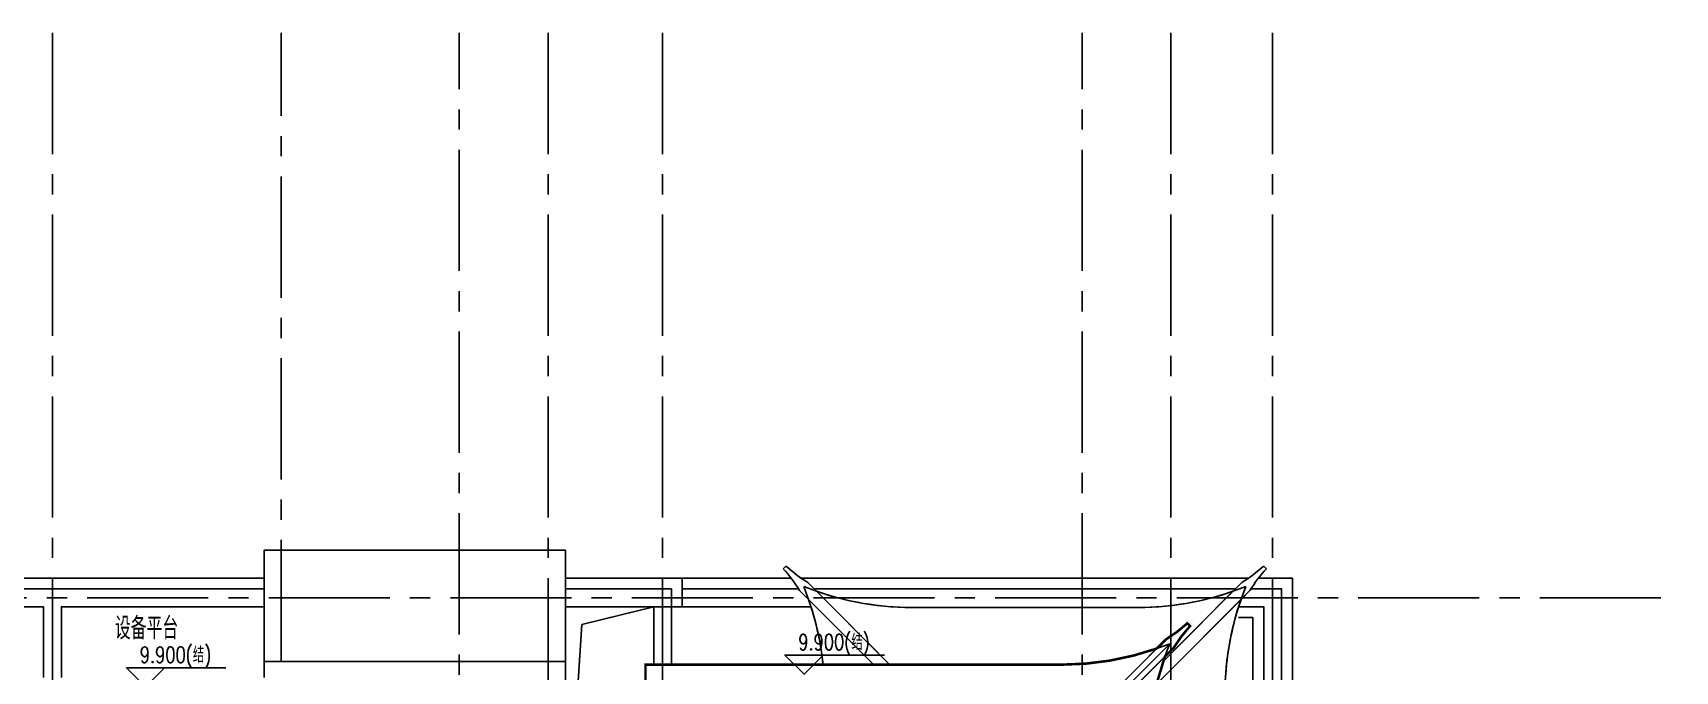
# Model space of a CAD drawing. Extents: x 296441 to 853063, y 459050 to 1117990.
# Drawn here: x 648588 to 674433, y 505713 to 515749 of the extents above; entities that cross this region are included whole.
import ezdxf

# ---------------------------------------------------------------- set-up
doc = ezdxf.new("R2010")
doc.units = 0
doc.header["$LTSCALE"] = 1000
for name, pattern in [('14-GRID$0$CENTER2', [28.575, 19.05, -3.175, 3.175, -3.175]), ('E4-RF$0$HIDDEN', [0.375, 0.25, -0.125]), ('E4-RF$0$HIDDEN2', [4.7625, 3.175, -1.5875])]:
    doc.linetypes.add(name, pattern=pattern)
for name, color, linetype in [('14-GRID$0$G-GRID', 9, '14-GRID$0$CENTER2'), ('D-PLAN-ROOF$0$A-ROOF', 2, 'Continuous'), ('DZ-3-PLAN-FL03$0$A-ROOF', 2, 'Continuous'), ('E-TEXT-RF$0$A-ANNO-LEVL', 3, 'Continuous'), ('E1-RF$0$E1-FL03$0$A-HOLE', 211, 'Continuous'), ('E1-RF$0$E1-FL03$0$A-OVLK', 140, 'Continuous'), ('E4-RF$0$A-ROOF', 2, 'Continuous'), ('E4-RF$0$A-SLAB-OTLN', 144, 'E4-RF$0$HIDDEN'), ('E4-RF$0$E4-FL03$0$A-ROOF', 2, 'Continuous'), ('X修改线', 1, 'Continuous')]:
    doc.layers.add(name, color=color, linetype=linetype)
doc.layers.add('E4-RF$0$A-ANNO-NPLT', color=215, linetype='Continuous', plot=False)
doc.styles.add('E-TEXT-RF$0$GOA_01_thin_0.75', font='romans.shx', dxfattribs={"width": 0.75, "bigfont": 'hzdx.shx'})
doc.styles.add('E4-TEXT-RF$0$GOA_01_thin_0.75', font='romans.shx', dxfattribs={"width": 0.75, "bigfont": 'hzdx.shx'})

# ---------------------------------------------------------------- blocks, each defined once
blk = doc.blocks.new('TTTTT')
at = {"layer": 'D-PLAN-ROOF$0$A-ROOF', "color": 8}
blk.add_line((1600094, 591362), (1601484, 591362), dxfattribs=at)
for points in [[(1604954, 591812), (1600094, 591812)], [(1604954, 591642), (1600094, 591642)], [(1611534, 591362), (1611534, 591812), (1609694, 591812)], [(1609694, 591362), (1611364, 591362), (1611364, 591642), (1609694, 591642)], [(1613248, 591812), (1611084, 591812)], [(1613366, 591642), (1611534, 591642)], [(1620443, 591812), (1613405, 591812)], [(1620237, 591642), (1613611, 591642)], [(1620964, 586327), (1620964, 591642), (1620482, 591642)], [(1621134, 586361), (1621134, 591812), (1620600, 591812)], [(1601484, 591362), (1601484, 590252)], [(1604954, 591362), (1601764, 591362), (1601764, 590252)], [(1611084, 591362), (1611084, 590452)], [(1613559, 591362), (1611364, 591362), (1611364, 590452)], [(1620684, 586284), (1620684, 591362), (1620289, 591362)], [(1620514, 586284), (1620514, 591192), (1620289, 591192)]]:
    blk.add_lwpolyline(points, dxfattribs=at)
blk = doc.blocks.new('E4-RF$0$sxdh')
at = {"layer": 'E4-RF$0$A-ROOF'}
for p, q in [((-1509, 1551), (-1551, 1509)), ((637, -510), (-1166, 1294)), ((510, -637), (-1294, 1166)), ((-1153, 1026), (-1294, 1166))]:
    blk.add_line(p, q, dxfattribs=at)
for points in [[(470, 900, -0.096161), (-1230, 1230)], [(-900, -470), (-900, -470, 0.096161), (-1230, 1230)]]:
    blk.add_lwpolyline(points, format="xyb", dxfattribs=at)
for centre, start, end in [((-12, 3185), 227.5006, 238.5983), ((-3185, 12), 31.4017, 42.4994)]:
    blk.add_arc(centre, 2216, start, end, dxfattribs=at)
at = {"layer": 'E4-RF$0$A-SLAB-OTLN', "linetype": 'E4-RF$0$HIDDEN2'}
blk.add_line((480, -480), (-1230, 1230), dxfattribs=at)

msp = doc.modelspace()

# ---------------------------------------------------------------- linework, layer by layer
at = {"layer": '14-GRID$0$G-GRID', "color": 8, "ltscale": 0.1}
for p, q in [((648898.5, 515748.8), (648898.5, 482990.3)), ((652498.5, 483010.3), (652498.5, 515748.8)), ((655298.5, 500575.3), (655298.5, 515748.8)), ((656698.5, 515748.8), (656698.5, 482990.3)), ((658498.5, 515748.8), (658498.5, 482990.3)), ((665098.5, 500575.3), (665098.5, 515748.8)), ((666498.5, 515748.8), (666498.5, 482990.3)), ((668098.5, 515748.8), (668098.5, 482990.3)), ((595151, 506865), (674432.5, 506865))]:
    msp.add_line(p, q, dxfattribs=at)
at = {"layer": 'D-PLAN-ROOF$0$A-ROOF', "color": 8}
for p, q in [((656968.5, 507175), (658188.5, 507175)), ((656968.5, 507005), (658188.5, 507005)), ((656968.5, 506725), (658188.5, 506725))]:
    msp.add_line(p, q, dxfattribs=at)
at = {"layer": 'DZ-3-PLAN-FL03$0$A-ROOF', "color": 251}
for p, q in [((660439.7, 507366.3), (660397.3, 507323.8)), ((667957.3, 507366.3), (667999.7, 507323.8)), ((662075.8, 505815), (660782.1, 507108.7)), ((666378.5, 505872.3), (667614.8, 507108.7)), ((660795.1, 506841.1), (660654.8, 506981.4)), ((661821.2, 505815), (660654.8, 506981.4)), ((666276.4, 505515.7), (667742.1, 506981.4)), ((667601.8, 506841.1), (667742.1, 506981.4)), ((665978.5, 506715), (662418.5, 506715)), ((661710.3, 506180.5), (662075.8, 505815)), ((652228.5, 505865), (656968.5, 505865)), ((652378.5, 505865), (656818.5, 505865)), ((661644.1, 505992.1), (661821.2, 505815))]:
    msp.add_line(p, q, dxfattribs=at)
msp.add_lwpolyline([(656968.5, 505865), (652228.5, 505865), (652228.5, 507615), (656968.5, 507615)], close=True, dxfattribs=at)
for points in [[(652228.5, 505615), (652228.5, 507615), (656968.5, 507615), (656968.5, 504765), (656858.5, 504765)], [(660795.1, 506841.1), (661821.2, 505815)], [(662075.8, 505815), (660922.4, 506968.4)], [(653368.5, 505305), (656968.5, 505305), (656968.5, 505865), (652228.5, 505865), (652228.5, 505615)], [(661023.8, 505965), (660723.8, 505665), (660423.8, 505965), (661989.9, 505965)]]:
    msp.add_lwpolyline(points, dxfattribs=at)
for points in [[(661024.1, 505815, 0.0700751), (660718.5, 507045)], [(662418.5, 506715, -0.0961613), (660718.5, 507045)], [(661024.1, 505815, 0.058039), (660795.1, 506841.1)], [(660922.4, 506968.4, 0.084077), (662418.5, 506715), (665978.5, 506715, 0.084077), (667474.6, 506968.4), (666378.5, 505872.3)], [(665978.5, 506715, 0.0961613), (667678.5, 507045)], [(666276.4, 505515.7), (667601.8, 506841.1, 0.0840765), (667348.5, 505345.1), (667348.5, 501615), (666170.6, 500437.2)], [(667348.5, 505345), (667348.5, 505345, -0.0961613), (667678.5, 507045)]]:
    msp.add_lwpolyline(points, format="xyb", dxfattribs=at)
for centre, start, end in [((658763.7, 505827), 31.40172, 42.49935), ((661936.6, 508999.8), 227.50065, 238.59828), ((666460.4, 508999.8), 301.40172, 312.49935), ((669633.3, 505827), 137.50065, 148.59828)]:
    msp.add_arc(centre, 2215.7, start, end, dxfattribs=at)
at = {"layer": 'E-TEXT-RF$0$A-ANNO-LEVL'}
msp.add_lwpolyline([(650661.2, 505765), (650361.2, 505465), (650061.2, 505765), (651627.3, 505765)], dxfattribs=at)
at = {"layer": 'E1-RF$0$E1-FL03$0$A-HOLE'}
for points in [[(656858.5, 500755), (657229.2, 506445), (658358.5, 506725)], [(656858.5, 500755), (657229.2, 506445), (658188.5, 506682.9)]]:
    msp.add_lwpolyline(points, dxfattribs=at)
at = {"layer": 'E1-RF$0$E1-FL03$0$A-OVLK'}
for p, q in [((656968.5, 507175), (658188.5, 507175)), ((656968.5, 507005), (658188.5, 507005)), ((656968.5, 506725), (658188.5, 506725))]:
    msp.add_line(p, q, dxfattribs=at)
at = {"layer": 'E4-RF$0$A-ANNO-NPLT'}
msp.add_lwpolyline([(658228.5, 501117.4), (658228.5, 505815), (664778.5, 505815, 0.084077), (666274.6, 506068.4), (666414.8, 506208.7, 0.0484604), (666757.3, 506466.3), (666799.7, 506423.8, 0.0484604), (666542.1, 506081.4), (666401.8, 505941.1, 0.0840749), (666148.5, 504445.1, 0.6275945)], format="xyb", dxfattribs=at)
msp.add_lwpolyline([(658228.5, 501117.4), (658228.5, 505815), (664778.5, 505815, 0.084077), (666274.6, 506068.4), (666414.8, 506208.7, 0.0484604), (666757.3, 506466.3), (666799.7, 506423.8, 0.0484604), (666542.1, 506081.4), (666401.8, 505941.1, 0.0840749), (666148.5, 504445.1, 0.6275945)], format="xyb", dxfattribs=at)
msp.add_lwpolyline([(658228.5, 501117.4), (658228.5, 505815), (664778.5, 505815, 0.084077), (666274.6, 506068.4), (666414.8, 506208.7, 0.0484604), (666757.3, 506466.3), (666799.7, 506423.8, 0.0484604), (666542.1, 506081.4), (666401.8, 505941.1, 0.0840749), (666148.5, 504445.1, 0.6275945)], format="xyb", dxfattribs=at)
at = {"layer": 'E4-RF$0$A-ROOF'}
msp.add_line((658228.5, 505815), (658228.5, 501117.4), dxfattribs=at)
for points in [[(658228.5, 505815), (664778.5, 505815, 0.084077), (666274.6, 506068.4), (664611.2, 504405), (661248.5, 504405), (661248.5, 504225), (661338.5, 504225), (662898.5, 502665), (658228.5, 502665), (658228.5, 505815)], [(662948.5, 501105), (664685.8, 501105), (666401.8, 499389, -0.084077), (666148.5, 500885), (666148.5, 504445, -0.084077), (666401.8, 505941.1), (664685.8, 504225), (662948.5, 504225), (662948.5, 501105)]]:
    msp.add_lwpolyline(points, format="xyb", dxfattribs=at)
msp.add_lwpolyline([(664778.5, 505815), (658228.5, 505815)], dxfattribs=at)
at = {"layer": 'E4-RF$0$E4-FL03$0$A-ROOF'}
for p, q in [((666686.7, 506180.5), (666378.5, 505872.3)), ((666752.8, 505992.1), (666276.4, 505515.7))]:
    msp.add_line(p, q, dxfattribs=at)
at = {"layer": 'X修改线', "const_width": 40}
msp.add_lwpolyline([(666148.5, 504445.1, -0.0840749), (666401.8, 505941.1), (666542.1, 506081.4), (666662.6, 506258.9), (666799.7, 506423.8), (666757.3, 506466.3), (666592.3, 506329.2), (666414.8, 506208.7), (666274.6, 506068.4, -0.084077), (664778.5, 505815), (658228.5, 505815), (658228.5, 501117.4)], format="xyb", dxfattribs=at)

# ---------------------------------------------------------------- block references
at = {"layer": 'DZ-3-PLAN-FL03$0$A-ROOF', "color": 251}
msp.add_blockref('TTTTT', (-952725.6, -84637), dxfattribs=at)
at = {"layer": 'E4-RF$0$A-ROOF', "xscale": -1}
msp.add_blockref('E4-RF$0$sxdh', (665248.5, 504915), dxfattribs=at)

# ---------------------------------------------------------------- texts
at = {"layer": 'D-PLAN-ROOF$0$A-ROOF', "color": 8, "style": 'E-TEXT-RF$0$GOA_01_thin_0.75', "width": 0.75}
for s, height, p in [('设备平台', 350, (649878.6, 506212)), ('9.900(结)', 250, (650271.3, 505845.2))]:
    msp.add_text(s, height=height, dxfattribs=at).set_placement(p)
at = {"layer": 'DZ-3-PLAN-FL03$0$A-ROOF', "color": 251, "style": 'E4-TEXT-RF$0$GOA_01_thin_0.75', "width": 0.75}
msp.add_text('9.900(结)', height=250, dxfattribs=at).set_placement((660633.9, 506045.2))

doc.saveas('drawing.dxf')
